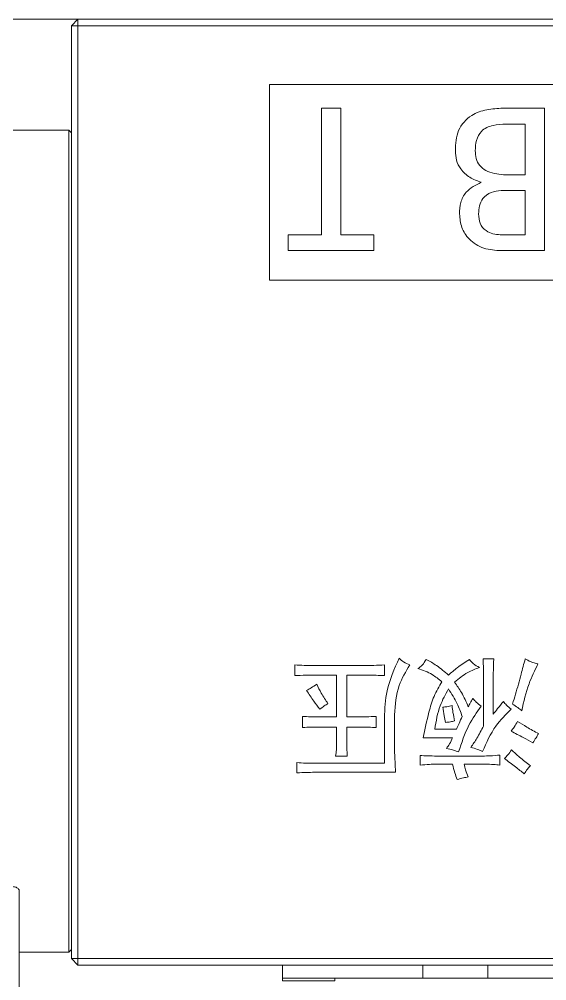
# Model space of a CAD drawing. Header units: millimetres. Extents: x 786 to 1206, y 249 to 546.
# Drawn here: x 1153.59 to 1161.69, y 453.94 to 468.68 of the extents above; entities that cross this region are included whole.
import ezdxf

# ---------------------------------------------------------------- set-up
doc = ezdxf.new("R2010")
doc.units = ezdxf.units.MM

msp = doc.modelspace()

# ---------------------------------------------------------------- linework, layer by layer
at = {"color": 7, "linetype": 'Continuous', "lineweight": 15}
for p, q in [((1149.2345, 468.6806), (1154.4945, 468.6806)), ((1154.3945, 468.5806), (1154.4945, 468.6806)), ((1154.4945, 468.5806), (1154.4945, 468.6806)), ((1154.4945, 468.6806), (1172.7745, 468.6806)), ((1154.3945, 454.2806), (1154.3945, 468.5806)), ((1154.4945, 468.5806), (1154.3945, 468.5806)), ((1172.7745, 468.5806), (1154.4945, 468.5806)), ((1154.4945, 468.5806), (1154.4945, 454.2806)), ((1169.8345, 467.6806), (1157.4345, 467.6806)), ((1157.4345, 467.6806), (1157.4345, 464.6806)), ((1158.2328, 465.3765), (1158.2328, 467.3167)), ((1158.2328, 467.3167), (1158.5264, 467.3167)), ((1158.5264, 467.3167), (1158.5264, 465.3765)), ((1161.013, 467.3167), (1161.6512, 467.3167)), ((1161.6512, 467.3167), (1161.6512, 465.1339)), ((1154.3545, 466.9806), (1139.8945, 466.9806)), ((1154.3945, 466.9406), (1154.3545, 466.9806)), ((1154.3545, 454.3806), (1154.3545, 466.9806)), ((1161.3576, 467.0742), (1161.064, 467.0742)), ((1161.3576, 466.2955), (1161.3576, 467.0742)), ((1161.0257, 466.2955), (1161.3576, 466.2955)), ((1161.3576, 466.053), (1160.9875, 466.053)), ((1161.3576, 465.3765), (1161.3576, 466.053)), ((1157.7222, 465.3765), (1158.2328, 465.3765)), ((1157.7222, 465.1339), (1157.7222, 465.3765)), ((1158.5264, 465.3765), (1159.037, 465.3765)), ((1159.037, 465.3765), (1159.037, 465.1339)), ((1160.9747, 465.3765), (1161.3576, 465.3765)), ((1159.037, 465.1339), (1157.7222, 465.1339)), ((1161.6512, 465.1339), (1160.9875, 465.1339)), ((1157.4345, 464.6806), (1169.8345, 464.6806)), ((1160.8741, 458.8756), (1160.7103, 458.8756)), ((1157.824, 458.782), (1157.824, 458.6182)), ((1158.9083, 458.7742), (1158.1126, 458.7742)), ((1159.197, 458.6182), (1159.197, 458.782)), ((1158.1204, 458.626), (1158.4637, 458.626)), ((1158.4637, 458.626), (1158.4637, 457.9863)), ((1158.6197, 458.626), (1158.9083, 458.626)), ((1158.6197, 457.9863), (1158.6197, 458.626)), ((1160.7181, 458.6026), (1160.7181, 457.8459)), ((1160.8663, 458.0253), (1160.8663, 458.5791)), ((1157.941, 457.9941), (1157.941, 457.8225)), ((1158.4637, 457.9863), (1158.1828, 457.9863)), ((1158.7991, 457.9863), (1158.6197, 457.9863)), ((1159.0721, 457.8225), (1159.0721, 457.9941)), ((1159.353, 457.4324), (1159.353, 458.0175)), ((1158.1828, 457.8303), (1158.4637, 457.8303)), ((1158.4637, 457.8303), (1158.4637, 457.604)), ((1158.6197, 457.8303), (1158.7991, 457.8303)), ((1158.6197, 457.5962), (1158.6197, 457.8303)), ((1159.197, 457.9707), (1159.197, 457.2764)), ((1160.3047, 457.7991), (1159.9692, 457.7991)), ((1159.7898, 457.6665), (1160.2423, 457.6665)), ((1158.4481, 457.3856), (1158.6275, 457.3856)), ((1159.743, 457.3934), (1159.743, 457.2452)), ((1160.7025, 457.3856), (1160.0004, 457.3856)), ((1160.9677, 457.2452), (1160.9677, 457.4012)), ((1157.8552, 457.2842), (1157.8552, 457.1282)), ((1159.197, 457.2764), (1158.1204, 457.2764)), ((1160.0004, 457.2608), (1160.2423, 457.2608)), ((1160.4217, 457.2608), (1160.7493, 457.2608)), ((1158.1204, 457.136), (1159.3686, 457.136)), ((1153.5945, 455.3164), (1153.5945, 453.0806)), ((1153.5945, 454.3806), (1154.3545, 454.3806)), ((1154.3545, 454.3806), (1154.3945, 454.4206)), ((1154.4945, 454.2806), (1154.3945, 454.2806)), ((1154.4945, 454.1806), (1154.3945, 454.2806)), ((1154.4945, 454.2806), (1172.7745, 454.2806)), ((1154.4945, 454.1806), (1154.4945, 454.2806)), ((1172.7745, 454.1806), (1154.4945, 454.1806)), ((1157.6345, 453.9806), (1157.6345, 454.1806)), ((1159.7845, 453.9806), (1159.7845, 454.1806)), ((1160.7845, 453.9806), (1160.7845, 454.1806)), ((1157.6345, 453.9806), (1157.6345, 453.9406)), ((1159.7845, 453.9806), (1157.6345, 453.9806)), ((1158.4345, 453.9406), (1158.4345, 453.9806)), ((1158.965, 453.9804), (1158.965, 453.9806)), ((1158.965, 453.9804), (1159.3338, 453.9804)), ((1159.3338, 453.9804), (1159.3338, 453.9806)), ((1160.7845, 453.9806), (1159.7845, 453.9806)), ((1159.801, 453.9804), (1159.816, 453.9804)), ((1159.816, 453.9804), (1159.816, 453.9806)), ((1159.8728, 453.9804), (1159.8728, 453.9806)), ((1159.8728, 453.9804), (1160.2522, 453.9804)), ((1160.2522, 453.9804), (1160.2522, 453.9806)), ((1160.5465, 453.9804), (1160.5465, 453.9806)), ((1160.5465, 453.9804), (1160.6245, 453.9804)), ((1160.6245, 453.9804), (1160.6245, 453.9806)), ((1166.7845, 453.9806), (1160.7845, 453.9806)), ((1160.7876, 453.9804), (1160.7876, 453.9806)), ((1160.7876, 453.9804), (1160.8762, 453.9804)), ((1160.8762, 453.9804), (1160.8762, 453.9806)), ((1160.8762, 453.9804), (1161.0712, 453.9804)), ((1161.0712, 453.9804), (1161.0712, 453.9806)), ((1161.0712, 453.9804), (1161.0748, 453.9804)), ((1161.0748, 453.9804), (1161.0748, 453.9806)), ((1161.0748, 453.9804), (1161.1563, 453.9804)), ((1161.1563, 453.9804), (1161.1563, 453.9806)), ((1161.2202, 453.9804), (1161.2202, 453.9806)), ((1161.2202, 453.9804), (1161.3053, 453.9804)), ((1161.3053, 453.9804), (1161.3053, 453.9806)), ((1161.3053, 453.9804), (1161.4329, 453.9804)), ((1161.4329, 453.9804), (1161.4329, 453.9806)), ((1161.4329, 453.9804), (1161.5251, 453.9804)), ((1161.5251, 453.9804), (1161.5251, 453.9806)), ((1161.5251, 453.9804), (1161.6067, 453.9804)), ((1161.6067, 453.9804), (1161.6067, 453.9806))]:
    msp.add_line(p, q, dxfattribs=at)
at = {"color": 8, "linetype": 'Continuous', "lineweight": 15}
msp.add_line((1157.6345, 453.9406), (1158.4345, 453.9406), dxfattribs=at)
at = {"color": 7, "linetype": 'Continuous', "lineweight": 15}
for points, knots in [([(1160.2854, 466.6657), (1160.29, 466.7724), (1160.2991, 466.9841), (1160.5084, 467.2174), (1160.7664, 467.3036), (1160.9307, 467.3123), (1161.013, 467.3167)], [0, 0, 0, 0, 0.280899, 0.55742, 0.7784724, 1, 1, 1, 1]), ([(1161.064, 467.0742), (1160.997, 467.0713), (1160.8634, 467.0654), (1160.681, 466.9864), (1160.5983, 466.8243), (1160.5939, 466.7187), (1160.5917, 466.6657)], [0, 0, 0, 0, 0.2812542, 0.5600378, 0.7790939, 1, 1, 1, 1]), ([(1160.6811, 466.1807), (1160.6216, 466.2025), (1160.5025, 466.2462), (1160.3683, 466.3673), (1160.2942, 466.5161), (1160.2883, 466.6158), (1160.2854, 466.6657)], [0, 0, 0, 0, 0.2800056, 0.5599759, 0.7796941, 1, 1, 1, 1]), ([(1160.5917, 466.6657), (1160.5939, 466.6254), (1160.5982, 466.5451), (1160.6507, 466.4319), (1160.7945, 466.3239), (1160.9304, 466.3072), (1161.0257, 466.2955)], [0, 0, 0, 0, 0.1875784, 0.3742729, 0.5611339, 1, 1, 1, 1]), ([(1160.3492, 465.6956), (1160.3515, 465.7549), (1160.3561, 465.8732), (1160.4576, 466.0692), (1160.5963, 466.1384), (1160.6811, 466.1807)], [0, 0, 0, 0, 0.28141834, 0.56074574, 1, 1, 1, 1]), ([(1160.9875, 466.053), (1160.9349, 466.0475), (1160.8299, 466.0366), (1160.7027, 465.9478), (1160.6481, 465.8197), (1160.6446, 465.737), (1160.6428, 465.6956)], [0, 0, 0, 0, 0.280187, 0.559241, 0.7791175, 1, 1, 1, 1]), ([(1160.9875, 465.1339), (1160.8973, 465.1386), (1160.7177, 465.148), (1160.4983, 465.2859), (1160.3699, 465.4843), (1160.3561, 465.6251), (1160.3492, 465.6956)], [0, 0, 0, 0, 0.2807792, 0.5594499, 0.7797156, 1, 1, 1, 1]), ([(1160.6428, 465.6956), (1160.6458, 465.6461), (1160.6517, 465.5476), (1160.7437, 465.437), (1160.8594, 465.3838), (1160.9362, 465.3789), (1160.9747, 465.3765)], [0, 0, 0, 0, 0.2804499, 0.5581062, 0.7788943, 1, 1, 1, 1]), ([(1159.4232, 458.8834), (1159.3495, 458.7204), (1159.2178, 458.4292), (1159.2033, 458.1108), (1159.197, 457.9707)], [0, 0, 0, 0, 0.5598183, 1, 1, 1, 1]), ([(1159.587, 458.782), (1159.5534, 458.7962), (1159.4935, 458.8217), (1159.4447, 458.8645), (1159.4232, 458.8834)], [0, 0, 0, 0, 0.5601014, 1, 1, 1, 1]), ([(1159.8366, 458.8678), (1159.8189, 458.8366), (1159.7871, 458.7808), (1159.7349, 458.7437), (1159.7118, 458.7274)], [0, 0, 0, 0, 0.5580217, 1, 1, 1, 1]), ([(1160.1799, 458.626), (1160.1202, 458.6775), (1160.0138, 458.7696), (1159.8908, 458.8378), (1159.8366, 458.8678)], [0, 0, 0, 0, 0.5598872, 1, 1, 1, 1]), ([(1160.4997, 458.8678), (1160.437, 458.8266), (1160.325, 458.7529), (1160.2242, 458.6648), (1160.1799, 458.626)], [0, 0, 0, 0, 0.5600271, 1, 1, 1, 1]), ([(1160.6557, 458.743), (1160.6221, 458.7609), (1160.5621, 458.7928), (1160.5187, 458.8449), (1160.4997, 458.8678)], [0, 0, 0, 0, 0.5603568, 1, 1, 1, 1]), ([(1160.7103, 458.8756), (1160.7126, 458.8246), (1160.7166, 458.7337), (1160.7177, 458.6426), (1160.7181, 458.6026)], [0, 0, 0, 0, 0.5599998, 1, 1, 1, 1]), ([(1160.8663, 458.5791), (1160.8665, 458.6039), (1160.8669, 458.6533), (1160.8689, 458.7274), (1160.871, 458.8015), (1160.8731, 458.8509), (1160.8741, 458.8756)], [0, 0, 0, 0, 0.2500621, 0.5000948, 0.7500412, 1, 1, 1, 1]), ([(1161.3578, 458.8756), (1161.3355, 458.7969), (1161.2988, 458.6674), (1161.2528, 458.4856), (1161.2091, 458.3331), (1161.1782, 458.2319), (1161.1628, 458.1813)], [0, 0, 0, 0, 0.3399815, 0.559988, 0.7799932, 1, 1, 1, 1]), ([(1161.5528, 458.7976), (1161.5145, 458.8074), (1161.446, 458.825), (1161.3847, 458.8601), (1161.3578, 458.8756)], [0, 0, 0, 0, 0.5599378, 1, 1, 1, 1]), ([(1158.1126, 458.7742), (1158.0886, 458.7742), (1158.0404, 458.7744), (1157.9442, 458.7756), (1157.8721, 458.7794), (1157.824, 458.782)], [0, 0, 0, 0, 0.2500513, 0.5000935, 1, 1, 1, 1]), ([(1159.197, 458.782), (1159.1431, 458.7792), (1159.047, 458.7742), (1158.9507, 458.7742), (1158.9083, 458.7742)], [0, 0, 0, 0, 0.5599593, 1, 1, 1, 1]), ([(1159.353, 458.0175), (1159.3638, 458.171), (1159.3831, 458.445), (1159.5247, 458.679), (1159.587, 458.782)], [0, 0, 0, 0, 0.5599893, 1, 1, 1, 1]), ([(1159.7118, 458.7274), (1159.7867, 458.7009), (1159.9205, 458.6536), (1160.0301, 458.564), (1160.0784, 458.5245)], [0, 0, 0, 0, 0.5593827, 1, 1, 1, 1]), ([(1160.2735, 458.5167), (1160.338, 458.5708), (1160.4533, 458.6674), (1160.5938, 458.7199), (1160.6557, 458.743)], [0, 0, 0, 0, 0.5597299, 1, 1, 1, 1]), ([(1161.3032, 458.0799), (1161.3345, 458.2194), (1161.3904, 458.4685), (1161.5032, 458.6971), (1161.5528, 458.7976)], [0, 0, 0, 0, 0.5603554, 1, 1, 1, 1]), ([(1157.824, 458.6182), (1157.8793, 458.6209), (1157.9781, 458.6257), (1158.0769, 458.6259), (1158.1204, 458.626)], [0, 0, 0, 0, 0.55997414, 1, 1, 1, 1]), ([(1158.9083, 458.626), (1158.9622, 458.6257), (1159.0585, 458.6253), (1159.1547, 458.6203), (1159.197, 458.6182)], [0, 0, 0, 0, 0.5600105, 1, 1, 1, 1]), ([(1158.1594, 458.4855), (1158.1308, 458.4672), (1158.0798, 458.4344), (1158.0268, 458.4049), (1158.0034, 458.3919)], [0, 0, 0, 0, 0.55996491, 1, 1, 1, 1]), ([(1158.3311, 458.1891), (1158.2956, 458.2425), (1158.2322, 458.3378), (1158.1817, 458.4404), (1158.1594, 458.4855)], [0, 0, 0, 0, 0.5599529, 1, 1, 1, 1]), ([(1160.0784, 458.5245), (1160.0348, 458.4513), (1159.9475, 458.3047), (1159.8646, 458.0104), (1159.8182, 457.7969), (1159.7898, 457.6665)], [0, 0, 0, 0, 0.2794804, 0.559664, 1, 1, 1, 1]), ([(1159.9692, 457.7991), (1159.99, 457.921), (1160.027, 458.1383), (1160.1332, 458.3308), (1160.1799, 458.4153)], [0, 0, 0, 0, 0.5610718, 1, 1, 1, 1]), ([(1160.1799, 458.4153), (1160.2274, 458.3408), (1160.3123, 458.2075), (1160.3666, 458.0593), (1160.3905, 457.9941)], [0, 0, 0, 0, 0.5597515, 1, 1, 1, 1]), ([(1160.4841, 458.1423), (1160.4514, 458.216), (1160.3929, 458.3476), (1160.31, 458.4651), (1160.2735, 458.5167)], [0, 0, 0, 0, 0.5602817, 1, 1, 1, 1]), ([(1158.0034, 458.3919), (1158.0395, 458.3368), (1158.104, 458.2384), (1158.175, 458.1446), (1158.2062, 458.1033)], [0, 0, 0, 0, 0.5599742, 1, 1, 1, 1]), ([(1160.5543, 458.2671), (1160.5406, 458.2442), (1160.516, 458.2032), (1160.4938, 458.1609), (1160.4841, 458.1423)], [0, 0, 0, 0, 0.5600098, 1, 1, 1, 1]), ([(1160.6791, 458.1501), (1160.6543, 458.1703), (1160.6099, 458.2065), (1160.5713, 458.2486), (1160.5543, 458.2671)], [0, 0, 0, 0, 0.5599562, 1, 1, 1, 1]), ([(1158.2062, 458.1033), (1158.2284, 458.121), (1158.2679, 458.1527), (1158.3118, 458.178), (1158.3311, 458.1891)], [0, 0, 0, 0, 0.5599483, 1, 1, 1, 1]), ([(1160.2345, 458.1579), (1160.2085, 458.1519), (1160.1622, 458.1412), (1160.1149, 458.1365), (1160.094, 458.1345)], [0, 0, 0, 0, 0.55991868, 1, 1, 1, 1]), ([(1160.094, 458.1345), (1160.1, 458.0906), (1160.1105, 458.0122), (1160.1262, 457.9346), (1160.1331, 457.9005)], [0, 0, 0, 0, 0.5600075, 1, 1, 1, 1]), ([(1160.2735, 457.9239), (1160.2646, 457.9673), (1160.2487, 458.0448), (1160.2388, 458.1234), (1160.2345, 458.1579)], [0, 0, 0, 0, 0.5599636, 1, 1, 1, 1]), ([(1160.3359, 457.448), (1160.3814, 457.5886), (1160.4626, 457.8393), (1160.613, 458.0552), (1160.6791, 458.1501)], [0, 0, 0, 0, 0.5604533, 1, 1, 1, 1]), ([(1161.0223, 458.2203), (1160.9922, 458.1847), (1160.9384, 458.1212), (1160.8883, 458.0546), (1160.8663, 458.0253)], [0, 0, 0, 0, 0.560007, 1, 1, 1, 1]), ([(1161.1394, 458.1033), (1161.1154, 458.123), (1161.0725, 458.1583), (1161.0377, 458.2014), (1161.0223, 458.2203)], [0, 0, 0, 0, 0.5600651, 1, 1, 1, 1]), ([(1161.1628, 458.1813), (1161.1905, 458.1644), (1161.24, 458.1343), (1161.2839, 458.0965), (1161.3032, 458.0799)], [0, 0, 0, 0, 0.5599008, 1, 1, 1, 1]), ([(1158.1828, 457.9863), (1158.1627, 457.9863), (1158.1223, 457.9865), (1158.0417, 457.9876), (1157.9813, 457.9915), (1157.941, 457.9941)], [0, 0, 0, 0, 0.2500801, 0.5001489, 1, 1, 1, 1]), ([(1159.0721, 457.9941), (1159.0212, 457.9913), (1158.9303, 457.9863), (1158.8392, 457.9863), (1158.7991, 457.9863)], [0, 0, 0, 0, 0.5599368, 1, 1, 1, 1]), ([(1160.3905, 457.9941), (1160.3741, 457.9578), (1160.3449, 457.8931), (1160.317, 457.8278), (1160.3047, 457.7991)], [0, 0, 0, 0, 0.5600022, 1, 1, 1, 1]), ([(1160.7025, 457.4558), (1160.7625, 457.5916), (1160.8696, 457.8343), (1161.0569, 458.0211), (1161.1394, 458.1033)], [0, 0, 0, 0, 0.5597426, 1, 1, 1, 1]), ([(1157.941, 457.8225), (1157.9861, 457.8252), (1158.0667, 457.8301), (1158.1473, 457.8302), (1158.1828, 457.8303)], [0, 0, 0, 0, 0.5599529, 1, 1, 1, 1]), ([(1158.7991, 457.8303), (1158.8501, 457.8299), (1158.9412, 457.8293), (1159.0321, 457.8246), (1159.0721, 457.8225)], [0, 0, 0, 0, 0.5600049, 1, 1, 1, 1]), ([(1160.1331, 457.9005), (1160.1596, 457.9032), (1160.2069, 457.908), (1160.2531, 457.919), (1160.2735, 457.9239)], [0, 0, 0, 0, 0.5600304, 1, 1, 1, 1]), ([(1160.7181, 457.8459), (1160.6852, 457.7825), (1160.6264, 457.6695), (1160.5546, 457.5644), (1160.5231, 457.5182)], [0, 0, 0, 0, 0.5608216, 1, 1, 1, 1]), ([(1161.2408, 457.9161), (1161.2238, 457.887), (1161.1936, 457.8352), (1161.1559, 457.7884), (1161.1394, 457.7679)], [0, 0, 0, 0, 0.5598467, 1, 1, 1, 1]), ([(1161.5606, 457.7289), (1161.4999, 457.7621), (1161.3914, 457.8214), (1161.2868, 457.8871), (1161.2408, 457.9161)], [0, 0, 0, 0, 0.5600055, 1, 1, 1, 1]), ([(1161.1394, 457.7679), (1161.2021, 457.7346), (1161.3141, 457.6752), (1161.4257, 457.6149), (1161.4748, 457.5884)], [0, 0, 0, 0, 0.5600013, 1, 1, 1, 1]), ([(1161.4748, 457.5884), (1161.4911, 457.6145), (1161.5201, 457.6611), (1161.5482, 457.7081), (1161.5606, 457.7289)], [0, 0, 0, 0, 0.5600046, 1, 1, 1, 1]), ([(1158.4637, 457.604), (1158.4637, 457.563), (1158.4637, 457.4898), (1158.4528, 457.4174), (1158.4481, 457.3856)], [0, 0, 0, 0, 0.560292, 1, 1, 1, 1]), ([(1158.6275, 457.3856), (1158.6249, 457.4249), (1158.6202, 457.495), (1158.6199, 457.5653), (1158.6197, 457.5962)], [0, 0, 0, 0, 0.5599659, 1, 1, 1, 1]), ([(1160.2423, 457.6665), (1160.2286, 457.6336), (1160.2042, 457.5751), (1160.1656, 457.5248), (1160.1487, 457.5026)], [0, 0, 0, 0, 0.5601161, 1, 1, 1, 1]), ([(1159.3686, 457.136), (1159.3654, 457.1913), (1159.3598, 457.2901), (1159.3551, 457.3889), (1159.353, 457.4324)], [0, 0, 0, 0, 0.5600006, 1, 1, 1, 1]), ([(1160.0004, 457.3856), (1159.9523, 457.3859), (1159.8665, 457.3864), (1159.7807, 457.3913), (1159.743, 457.3934)], [0, 0, 0, 0, 0.5600102, 1, 1, 1, 1]), ([(1160.1487, 457.5026), (1160.1842, 457.4945), (1160.2477, 457.48), (1160.3089, 457.4578), (1160.3359, 457.448)], [0, 0, 0, 0, 0.5600053, 1, 1, 1, 1]), ([(1160.5231, 457.5182), (1160.5575, 457.5093), (1160.619, 457.4933), (1160.677, 457.4673), (1160.7025, 457.4558)], [0, 0, 0, 0, 0.5598489, 1, 1, 1, 1]), ([(1160.9677, 457.4012), (1160.9183, 457.3963), (1160.8301, 457.3874), (1160.7415, 457.3862), (1160.7025, 457.3856)], [0, 0, 0, 0, 0.5599974, 1, 1, 1, 1]), ([(1161.1472, 457.4792), (1161.1283, 457.4532), (1161.0947, 457.4066), (1161.0553, 457.365), (1161.0379, 457.3466)], [0, 0, 0, 0, 0.559981, 1, 1, 1, 1]), ([(1161.4358, 457.2374), (1161.3801, 457.2804), (1161.2806, 457.3572), (1161.1879, 457.4419), (1161.1472, 457.4792)], [0, 0, 0, 0, 0.55998329, 1, 1, 1, 1]), ([(1158.1204, 457.2764), (1158.0983, 457.2765), (1158.0541, 457.2766), (1157.9656, 457.2776), (1157.8994, 457.2816), (1157.8552, 457.2842)], [0, 0, 0, 0, 0.2500774, 0.5001473, 1, 1, 1, 1]), ([(1159.743, 457.2452), (1159.791, 457.25), (1159.8766, 457.2585), (1159.9626, 457.2601), (1160.0004, 457.2608)], [0, 0, 0, 0, 0.5600104, 1, 1, 1, 1]), ([(1160.2423, 457.2608), (1160.2533, 457.2165), (1160.2729, 457.1373), (1160.3004, 457.0606), (1160.3125, 457.0268)], [0, 0, 0, 0, 0.5600202, 1, 1, 1, 1]), ([(1160.4841, 457.0658), (1160.4689, 457.1011), (1160.4417, 457.1641), (1160.4278, 457.2313), (1160.4217, 457.2608)], [0, 0, 0, 0, 0.5599965, 1, 1, 1, 1]), ([(1160.7493, 457.2608), (1160.7903, 457.2601), (1160.8634, 457.2588), (1160.9358, 457.2494), (1160.9677, 457.2452)], [0, 0, 0, 0, 0.5600093, 1, 1, 1, 1]), ([(1161.0379, 457.3466), (1161.0956, 457.3041), (1161.1986, 457.2282), (1161.2983, 457.1479), (1161.3422, 457.1126)], [0, 0, 0, 0, 0.56000031, 1, 1, 1, 1]), ([(1161.3422, 457.1126), (1161.3583, 457.1369), (1161.387, 457.1804), (1161.4209, 457.22), (1161.4358, 457.2374)], [0, 0, 0, 0, 0.5598689, 1, 1, 1, 1]), ([(1157.8552, 457.1282), (1157.9047, 457.1309), (1157.993, 457.1357), (1158.0815, 457.1359), (1158.1204, 457.136)], [0, 0, 0, 0, 0.5599711, 1, 1, 1, 1]), ([(1160.3125, 457.0268), (1160.3442, 457.0355), (1160.4008, 457.051), (1160.4586, 457.0613), (1160.4841, 457.0658)], [0, 0, 0, 0, 0.5599593, 1, 1, 1, 1]), ([(1153.4945, 455.3834), (1153.504, 455.3828), (1153.5231, 455.3817), (1153.5488, 455.3733), (1153.5709, 455.3607), (1153.5881, 455.3427), (1153.5941, 455.3271), (1153.5944, 455.3179), (1153.5945, 455.3164)], [0, 0, 0, 0, 0.16136024, 0.3221901, 0.49531282, 0.7033638, 0.95412513, 1, 1, 1, 1])]:
    msp.add_open_spline(points, degree=3, knots=knots, dxfattribs=at)

doc.saveas('drawing.dxf')
